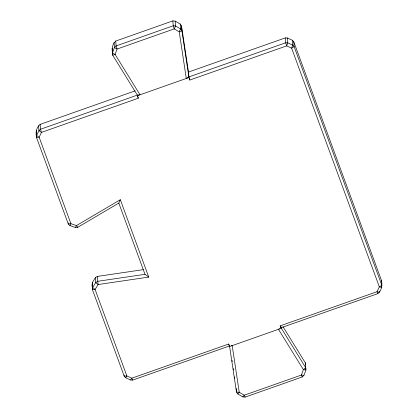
<?xml version="1.0" encoding="UTF-8"?>
<svg xmlns="http://www.w3.org/2000/svg" width="418" height="418" viewBox="0 0 418 418"><rect width="100%" height="100%" fill="white"/><g stroke="black" fill="none" stroke-linecap="round" stroke-linejoin="round"><path stroke-width="0.63" d="M143.332 269.636L97.284 276.429L95.335 277.704L95.722 282.573L98.115 284.548L148.74 277.082L120.316 199.726L118.816 203.08L77.811 227.261L75.48 227.496L69.947 225.589L68.291 223.985L36.518 137.512C35.52 132.887 36.183 127.459 40.128 124.392L135.119 90.878M381.404 282.014L381.482 280.488L293.76 41.758L292.349 40.253L287.406 37.991L285.311 37.897L188.481 72.058L188.868 76.928L189.835 80.047L286.664 45.886L291.612 48.148L379.34 286.879L376.999 291.712L280.17 325.868L281.089 328.376L229.566 346.553L228.646 344.045L131.811 378.201L130.594 380.009L125.651 377.747L124.24 376.242L92.467 289.768L92.085 284.898L92.315 282.625L95.335 277.704M69.947 225.589L70.919 223.682L39.14 137.214L41.481 132.381L138.311 98.225L137.339 95.105L112.703 55.218C111.94 50.369 111.585 44.512 115.723 41.053L172.848 20.9L175.179 21.114L180.215 24.04L181.511 25.937L188.481 72.058M228.646 344.045L229.519 345.942L236.489 392.063L237.785 393.96L242.821 396.886L245.152 397.1L302.277 376.947L303.933 375.327L305.908 369.925L305.297 362.782L283.054 326.771M75.48 227.496L76.447 225.589L120.316 199.726M125.651 377.747L126.868 375.939L95.09 289.47L92.697 287.5L92.315 282.625M237.785 393.96L239.242 392.272L232.194 345.629L231.123 345.754M242.821 396.886L244.279 395.198L301.404 375.05L303.933 375.327M280.17 325.868L281.042 327.769L377.872 293.608C381.817 290.541 382.48 285.113 381.482 280.488M280.948 326.552L281.042 327.769L305.678 367.657L303.379 369.648L301.404 375.05L302.277 376.947M381.43 283.138L381.765 287.401L379.34 286.879L381.864 285.358L294.141 46.633L292.736 45.123L287.788 42.861L285.698 42.772L188.868 76.928L186.287 78.464L179.238 31.815L180.597 28.915L180.215 24.04M279.496 328.689L278.461 329.306L303.379 369.648L305.908 369.925L305.678 367.657M130.594 380.009L132.689 380.103L229.519 345.942M148.74 277.082L144.994 274.323L97.666 281.298L95.722 282.573L92.697 287.5L92.467 289.768L95.09 289.47L98.115 284.548L97.284 276.429M77.811 227.261L76.447 225.589L70.919 223.682L68.291 223.985L68.197 222.768M377.872 293.608L376.999 291.712L379.424 292.234L379.33 291.012M245.152 397.1L244.279 395.198L239.242 392.272L236.489 392.063L236.201 388.411M132.689 380.103L131.811 378.201L126.868 375.939L124.24 376.242L124.146 375.024M188.434 71.447L188.805 72.45M189.835 80.047L188.915 77.539L137.391 95.712L138.311 98.225M118.816 203.08L144.994 274.323M36.136 132.642L36.58 133.859M92.085 284.898L92.53 286.116M232.037 360.29L232.23 361.57M233.296 368.613L233.49 369.899M234.555 376.942L234.749 378.222M188.868 76.928L181.898 30.807L181.511 25.937M305.297 362.782L305.527 365.055M112.092 48.075L112.703 55.218L115.102 54.444L117.077 49.042L116.105 45.923L115.723 41.053M293.76 41.758L294.141 46.633L291.612 48.148L292.736 45.123L292.349 40.253M287.406 37.991L287.788 42.861L286.664 45.886L285.698 42.772L285.311 37.897M175.179 21.114L175.56 25.989L174.201 28.889L117.077 49.042L114.448 47.547L114.067 42.673M172.848 20.9L173.23 25.775L174.201 28.889L179.238 31.815L181.898 30.807L180.597 28.915L175.56 25.989L173.23 25.775L116.105 45.923L114.448 47.547L112.473 52.945L115.102 54.444L140.014 94.787L137.339 95.105L40.509 129.261L38.958 130.641L36.622 135.474L36.518 137.512L39.14 137.214L36.622 135.474L36.235 130.599M40.128 124.392L40.509 129.261L41.481 132.381L38.958 130.641L38.576 125.766"/></g></svg>
